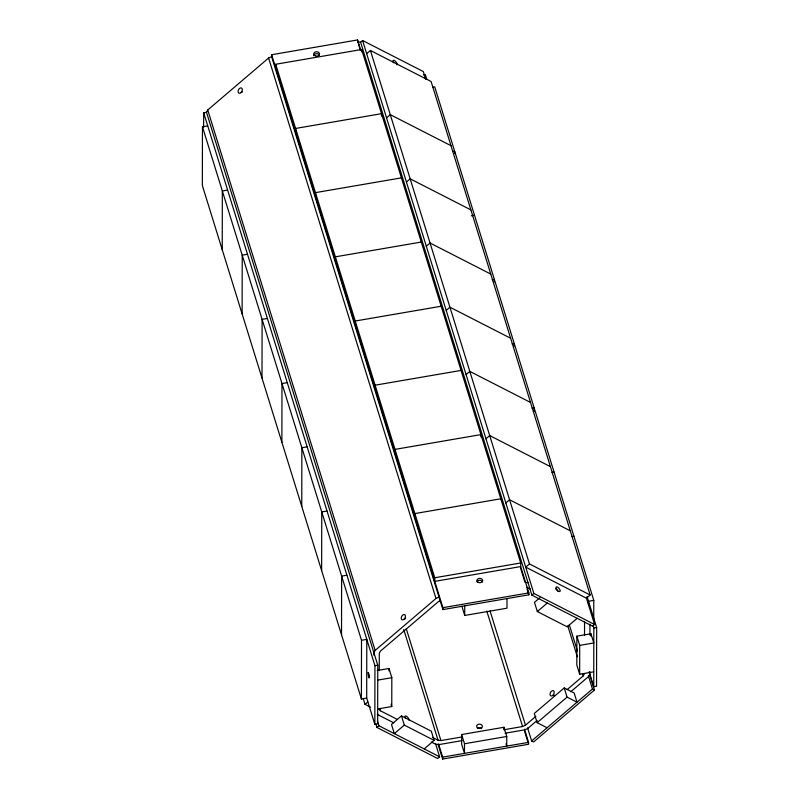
<?xml version="1.0" encoding="UTF-8"?>
<svg xmlns="http://www.w3.org/2000/svg" width="799" height="799" viewBox="0 0 799 799"><rect width="100%" height="100%" fill="white"/><g stroke="black" fill="none" stroke-linecap="round" stroke-linejoin="round"><path stroke-width="1.2" d="M207.74 125.902L202.457 126.811L202.347 185.498L361.408 698.975L366.691 698.066L366.791 639.38L361.508 640.289L361.408 698.975M203.635 127.421L203.665 112.749L206.482 112.269L207.74 109.982L268.584 58.037L271.62 56.649L271.63 54.731L357.572 39.95L360.629 49.818M222.232 249.678L222.332 191.001L227.615 190.092M242.117 313.867L242.217 255.181L247.5 254.272M261.992 378.047L262.102 319.37L267.385 318.461M275.695 67.885L275.705 64.27L361.647 49.498L520.708 562.975L520.698 566.581L528.848 592.888L528.848 594.816L442.896 609.587L271.62 56.649M281.877 442.237L281.977 383.55L287.26 382.641M295.58 132.065L295.59 128.459L381.532 113.678L381.532 116.085M301.762 506.416L301.862 447.74L307.146 446.831M315.465 196.254L315.465 192.639L401.418 177.867M321.637 570.606L321.747 511.919L327.031 511.01M335.35 260.434L335.35 256.829L421.293 242.047M341.523 634.786L341.622 576.109L346.906 575.2M355.225 324.624L355.235 321.018L441.178 306.237M360.149 50.217L357.572 39.95M361.647 51.905L361.647 49.498M373.882 655.15L373.882 652.713L375.15 650.416L435.994 598.471L439.031 597.093M375.111 388.803L375.121 385.198L461.063 370.416M206.482 112.269L377.757 665.207L377.657 723.884L374.841 724.373L374.941 665.687L203.665 112.749M379.255 670.591L379.285 653.252L380.484 651.075L438.281 601.727L440.209 600.848M388.963 670.89L388.973 668.483L377.228 670.501M377.677 708.973L391.77 706.556L391.82 677.692L388.973 668.483M394.996 452.993L394.996 449.388L480.938 434.606L480.938 437.013M414.871 517.173L414.881 513.567L500.823 498.786M275.705 64.27L434.766 577.757L434.756 581.362L520.698 566.581M524.524 729.237L528.588 742.351L528.588 744.269L442.636 759.05L442.646 757.122L438.581 744.019M442.896 609.587L442.906 607.669L271.63 54.731M454.611 153.498L454.611 151.061L452.504 151.42M461.642 734.541L461.632 744.169L464.479 753.367L464.499 743.749L461.642 734.541L503.909 727.28L506.766 736.478L506.746 746.106L506.037 743.799M507.005 598.571L506.985 608.189L464.718 615.46L464.738 605.832M494.371 281.867L494.371 279.43L492.264 279.79M503.909 729.677L503.909 727.28M514.256 346.057L514.256 343.61L512.149 343.979M534.131 411.465L534.141 407.8L532.024 408.159M579.665 674.246L579.714 645.382L593.807 642.965L590.95 633.757L576.868 636.174L576.818 665.038L579.665 674.246L593.757 671.819M584.528 635.295L584.548 621.672M588.493 604.933L588.503 601.257L593.787 600.349L434.726 86.871L432.619 87.231M589.862 671.789L589.862 674.236L588.603 676.523L570.816 691.714M589.932 635.115L589.952 624.109M590.95 636.164L590.95 633.757M593.747 619.914L593.787 600.349M587.025 596.493L596.653 627.565L596.543 686.251L593.727 686.731L593.837 628.054L593.098 625.667M567.15 689.627L583.26 675.874L584.459 673.697M357.562 41.878L360.599 42.207L362.596 40.509L423.3 71.55L425.677 79.221M366.671 53.663L370.406 50.467L431.11 81.508L590.161 594.995L586.426 598.181L594.576 624.488L592.578 626.196L531.874 595.145L360.599 42.207M386.556 117.843L390.292 114.656L450.996 145.698M406.431 182.032L410.177 178.836L470.871 209.877M426.316 246.212L430.052 243.026L490.756 274.067M446.202 310.402L449.937 307.206L510.641 338.257M466.077 374.581L469.822 371.395L530.516 402.436M485.962 438.771L489.707 435.575L550.401 466.626M505.847 502.951L509.582 499.765L570.286 530.806M370.546 707.155L365.023 704.338L367.83 701.941M370.406 50.467L529.467 563.944L525.722 567.14L586.426 598.181M435.545 743.679L439.61 756.793L437.612 758.491L376.918 727.45L378.906 725.742L377.428 720.978M531.874 595.145L533.872 593.447L362.596 40.509M401.458 715.914L391.48 724.423L394.336 733.632L404.304 725.112L401.458 715.914L431.31 731.175L434.157 740.383L424.189 748.903M539.914 597.702L534.481 602.346L537.327 611.555L567.18 626.825L577.158 618.306M537.327 611.555L547.305 603.035M564.204 687.929L567.06 697.128L577.008 702.221L574.161 693.013L564.204 687.929L534.281 713.467L537.138 722.676L547.085 727.769M504.299 729.677L522.576 726.531L525.462 725.222L535.879 716.323M537.118 720.478L527.749 728.468L524.713 729.857L505.068 733.232M537.138 722.676L567.06 697.128M589.852 675.175L594.456 690.036L533.612 741.981L531.625 740.963L592.468 689.018L588.404 675.914M423.49 74.946L425.368 74.627L426.726 79.011M471.32 215.79L474.496 215.241M551.909 472.349L554.027 471.979M571.794 536.529L573.902 536.169M434.766 577.757L520.708 562.975M442.906 607.669L528.848 592.888M374.941 665.687L377.757 665.207M593.837 628.054L596.653 627.565M377.727 680.119L391.82 677.692M432.499 737.417L438.042 740.254L440.928 740.573L461.642 737.008M462.102 740.623L438.771 744.628L435.735 744.298L431.32 742.041M464.499 743.749L506.766 736.478M442.646 757.122L528.588 742.351M528.009 582.651L524.973 582.321L520.549 568.029M529.467 563.944L590.161 594.995M526.811 587.265L530.136 588.963M533.872 593.447L594.576 624.488M592.468 689.018L594.456 690.036M379.185 708.993L380.384 710.76L397.013 719.27M404.304 725.112L434.157 740.383M377.248 714.376L393.797 722.845M378.906 725.742L439.61 756.793M589.123 671.859L593.727 686.731M576.868 636.174L579.714 645.382M569.337 624.898L577.457 651.085M567.779 625.877L577.367 656.828M582.521 673.497L583.26 675.874M527 588.853L528.848 594.816M527.56 727.859L531.625 740.963M490.057 610.945L525.462 725.222M524.683 731.694L528.229 743.13M486.811 611.065L522.576 726.531M461.872 606.251L464.718 615.46M268.584 58.037L435.994 598.471M406.262 628.673L440.928 740.573M403.755 629.542L438.042 740.254M438.032 744.179L442.636 759.05M207.74 109.982L375.15 650.416M391.061 704.249L391.77 706.556M202.457 126.811L361.508 640.289M379.645 708.383L380.384 710.76M375.85 724.014L376.918 727.45M366.691 698.066L374.841 724.373M363.185 698.396L365.023 704.338M313.737 55.76A2.896 2.157 0.1 0 1 316.354 53.693A2.896 2.157 0.1 0 1 319.45 55.351M555.465 588.833A2.896 1.218 49.5 0 1 556.004 589.173M556.543 589.632A2.896 1.218 49.5 0 1 557.872 591.38M553.887 695.689A2.896 1.838 -62.9 0 1 554.067 694.98M477.532 728.428A2.896 2.157 0.1 0 1 481.617 728.538M476.993 581.842A2.896 2.157 0.1 0 1 479.859 580.314A2.896 2.157 0.1 0 1 482.576 581.992M242.147 92.245A2.896 1.838 -62.9 0 1 242.457 91.565M405.273 618.885A2.896 1.838 -62.9 0 1 405.582 618.196M405.572 718.441A2.896 1.218 49.5 0 1 406.321 716.164A2.896 1.218 49.5 0 1 409.018 720.209M393.587 62.781A2.896 1.218 49.5 0 1 393.308 60.295A2.896 1.218 49.5 0 1 396.084 62.032A2.896 1.218 49.5 0 1 396.853 64.819M368.149 672.768C368.898 683.115 370.676 675.395 368.149 672.768M240.849 92.684A2.896 1.838 -62.9 0 0 241.598 88.05A2.896 1.838 -62.9 0 0 238.142 91.006A2.896 1.838 -62.9 0 0 240.849 92.684M403.984 619.315A2.896 1.838 -62.9 0 0 404.733 614.691A2.896 1.838 -62.9 0 0 401.278 617.637A2.896 1.838 -62.9 0 0 403.984 619.315M552.768 695.42A2.896 1.838 -62.9 0 0 553.517 690.785A2.896 1.838 -62.9 0 0 550.072 693.742A2.896 1.838 -62.9 0 0 552.768 695.42M477.982 728.149A2.896 2.157 0.1 0 0 482.396 726.401A2.896 2.157 0.1 0 0 478.152 724.413A2.896 2.157 0.1 0 0 477.982 728.149M556.364 588.803A2.896 1.218 49.5 0 0 559.979 591.45A2.896 1.218 49.5 0 0 558.002 587.465A2.896 1.218 49.5 0 0 556.364 588.803M315.106 55.75A2.896 2.157 0.1 0 0 319.53 53.992A2.896 2.157 0.1 0 0 315.275 52.005A2.896 2.157 0.1 0 0 315.106 55.75M478.231 582.381A2.896 2.157 0.1 0 0 482.656 580.623A2.896 2.157 0.1 0 0 478.401 578.636A2.896 2.157 0.1 0 0 478.231 582.381"/></g></svg>
